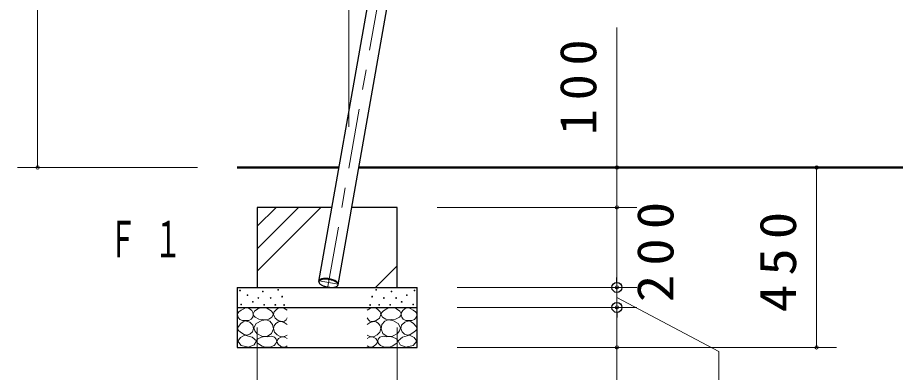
# Model space of a CAD drawing. Units: millimetres on the paper, scale 1:50. Extents: x 200 to 618, y 141 to 438.
# Drawn here: x 227.83 to 271.77, y 198.84 to 216.59 of the extents above; entities that cross this region are included whole.
import ezdxf

# ---------------------------------------------------------------- set-up
doc = ezdxf.new("R2010")
doc.units = ezdxf.units.MM
doc.linetypes.add('USER2', pattern=[6, 3, -1, 1, -1])
doc.layers.add('線', color=2, linetype='Continuous', lineweight=25)
doc.layers.add('補助', color=2, linetype='Continuous', lineweight=13)
doc.styles.add('ＭＳ ゴシック', font='')
doc.styles.get('ＭＳ ゴシック').set_extended_font_data('MS Gothic')

# ---------------------------------------------------------------- blocks, each defined once
blk = doc.blocks.new('dimension_origin')
at = {"color": 0, "linetype": 'Continuous', "lineweight": -2}
blk.add_circle((0, 0), 1.25, dxfattribs=at)

msp = doc.modelspace()

# ---------------------------------------------------------------- linework, layer by layer
at = {"layer": '線', "color": 1, "linetype": 'USER2', "lineweight": 13}
for p, q in [((243.367, 203.146), (251.286, 248.055)), ((242.922, 203.42), (243.88, 203.251))]:
    msp.add_line(p, q, dxfattribs=at)
at = {"layer": '線', "color": 7}
for p, q in [((242.916, 203.384), (250.392, 245.782)), ((243.873, 203.215), (251.349, 245.613)), ((239.829, 207.092), (239.829, 203.092)), ((243.57, 207.092), (239.829, 207.092)), ((246.829, 207.092), (244.557, 207.092)), ((246.829, 203.092), (246.829, 207.092)), ((238.829, 203.092), (238.829, 200.092)), ((238.829, 203.092), (247.829, 203.092)), ((247.829, 200.092), (247.829, 203.092)), ((238.829, 202.092), (247.829, 202.092)), ((238.829, 200.092), (247.829, 200.092))]:
    msp.add_line(p, q, dxfattribs=at)
at = {"layer": '線', "color": 7, "lineweight": 50}
for p, q in [((243.922, 209.092), (238.829, 209.092)), ((308.324, 209.092), (244.909, 209.092))]:
    msp.add_line(p, q, dxfattribs=at)
at = {"layer": '線', "color": 7, "lineweight": 13}
for p, q in [((239.829, 206.153), (240.768, 207.092)), ((239.829, 205.031), (241.891, 207.092)), ((239.829, 203.908), (243.013, 207.092)), ((245.748, 203.092), (246.829, 204.173))]:
    msp.add_line(p, q, dxfattribs=at)
at = {"layer": '線', "color": 7}
msp.add_lwpolyline([(242.916, 203.384), (242.915, 203.367), (242.917, 203.35), (242.924, 203.332), (242.933, 203.314), (242.947, 203.296), (242.963, 203.278), (242.983, 203.26), (243.006, 203.242), (243.032, 203.225), (243.061, 203.209), (243.093, 203.193), (243.126, 203.178), (243.162, 203.163), (243.199, 203.15), (243.238, 203.138), (243.279, 203.128), (243.32, 203.118), (243.361, 203.11), (243.403, 203.103), (243.445, 203.098), (243.486, 203.095), (243.527, 203.093), (243.567, 203.092), (243.605, 203.093), (243.642, 203.096), (243.677, 203.1), (243.709, 203.106), (243.74, 203.113), (243.767, 203.122), (243.792, 203.132), (243.814, 203.143), (243.833, 203.155), (243.848, 203.169), (243.86, 203.183), (243.868, 203.199), (243.873, 203.215), (243.874, 203.232), (243.872, 203.249), (243.865, 203.267), (243.856, 203.285), (243.842, 203.303), (243.826, 203.321), (243.806, 203.339), (243.783, 203.357), (243.757, 203.374), (243.728, 203.39), (243.696, 203.406), (243.663, 203.421), (243.627, 203.436), (243.59, 203.449), (243.551, 203.461), (243.511, 203.471), (243.47, 203.481), (243.428, 203.489), (243.386, 203.496), (243.344, 203.501), (243.303, 203.504), (243.262, 203.506), (243.223, 203.507), (243.184, 203.506), (243.147, 203.503), (243.112, 203.499), (243.08, 203.493), (243.049, 203.486), (243.022, 203.477), (242.997, 203.467), (242.975, 203.456), (242.956, 203.444), (242.941, 203.43), (242.929, 203.416), (242.921, 203.4)], close=True, dxfattribs=at)
at = {"layer": '線'}
msp.add_lwpolyline([(243.88, 203.254), (243.88, 203.279), (243.872, 203.305), (243.856, 203.332), (243.832, 203.359), (243.801, 203.385), (243.763, 203.411), (243.719, 203.435), (243.669, 203.458), (243.615, 203.479), (243.557, 203.497), (243.496, 203.513), (243.434, 203.525), (243.372, 203.535), (243.309, 203.541), (243.249, 203.543), (243.191, 203.542), (243.136, 203.538), (243.086, 203.53), (243.042, 203.519), (243.003, 203.505), (242.972, 203.488), (242.948, 203.468), (242.931, 203.446), (242.923, 203.423)], dxfattribs=at)
at = {"layer": '補助'}
for p, q in [((244.416, 211.124), (244.416, 291.468)), ((228.829, 209.092), (228.829, 248.092)), ((257.829, 216.092), (257.829, 204.092)), ((236.829, 209.092), (227.829, 209.092)), ((248.829, 209.092), (268.829, 209.092)), ((248.829, 209.092), (258.829, 209.092)), ((267.829, 209.092), (267.829, 200.092)), ((248.829, 207.092), (258.829, 207.092)), ((248.829, 207.092), (258.829, 207.092)), ((257.829, 207.092), (257.829, 203.092)), ((257.829, 203.092), (257.829, 206.092)), ((257.829, 205.092), (257.829, 193.093)), ((249.829, 203.092), (258.829, 203.092)), ((249.829, 203.092), (258.829, 203.092)), ((257.829, 203.092), (257.829, 202.092)), ((257.829, 202.592), (262.931, 199.892)), ((249.829, 202.092), (258.829, 202.092)), ((249.829, 202.092), (258.829, 202.092)), ((257.829, 202.092), (257.829, 200.687)), ((257.829, 202.092), (257.829, 199.092)), ((239.829, 201.092), (239.829, 191.092)), ((246.829, 201.092), (246.829, 191.092)), ((249.829, 200.092), (268.829, 200.092)), ((249.829, 200.092), (258.829, 200.092)), ((262.931, 199.892), (262.931, 195.568))]:
    msp.add_line(p, q, dxfattribs=at)
at = {"layer": '補助', "lineweight": 25}
for p, q in [((257.829, 203.342), (257.829, 203.592)), ((257.829, 201.842), (257.829, 201.592))]:
    msp.add_line(p, q, dxfattribs=at)
at = {"layer": '補助'}
for points in [[(239.278, 202.08), (239.149, 202.029), (239.025, 201.96), (238.908, 201.879), (238.835, 201.77), (238.855, 201.618), (238.955, 201.491), (239.092, 201.439), (239.247, 201.434), (239.399, 201.446), (239.526, 201.497), (239.601, 201.603), (239.627, 201.732), (239.61, 201.836), (239.551, 201.934), (239.428, 202.031)], [(240.067, 202.082), (239.969, 202.07), (239.856, 202.028), (239.697, 201.912), (239.624, 201.774), (239.641, 201.695), (239.715, 201.606), (239.905, 201.511), (240.105, 201.482), (240.252, 201.478), (240.402, 201.509), (240.554, 201.601), (240.629, 201.725), (240.61, 201.818), (240.516, 201.925), (240.302, 202.049)], [(246.592, 202.082), (246.69, 202.07), (246.803, 202.028), (246.962, 201.912), (247.035, 201.774), (247.018, 201.695), (246.943, 201.606), (246.754, 201.511), (246.554, 201.482), (246.407, 201.478), (246.257, 201.509), (246.105, 201.601), (246.03, 201.725), (246.049, 201.818), (246.143, 201.925), (246.357, 202.049)], [(247.38, 202.08), (247.51, 202.029), (247.634, 201.96), (247.751, 201.879), (247.824, 201.77), (247.804, 201.618), (247.704, 201.491), (247.566, 201.439), (247.412, 201.434), (247.26, 201.446), (247.133, 201.497), (247.058, 201.603), (247.032, 201.732), (247.049, 201.836), (247.108, 201.934), (247.231, 202.031)], [(239.228, 201.421), (239.121, 201.365), (239.012, 201.282), (238.883, 201.145), (238.835, 201.009), (238.907, 200.913), (239.038, 200.825), (239.17, 200.74), (239.304, 200.699), (239.457, 200.748), (239.583, 200.876), (239.645, 201.042), (239.614, 201.212), (239.451, 201.357)], [(239.813, 200.795), (240.065, 200.658), (240.332, 200.639), (240.537, 200.788), (240.634, 201.022), (240.589, 201.238), (240.451, 201.401), (240.274, 201.469), (240.051, 201.444), (239.776, 201.283), (239.656, 201.066), (239.709, 200.922)], [(246.846, 200.795), (246.594, 200.658), (246.327, 200.639), (246.121, 200.788), (246.024, 201.022), (246.07, 201.238), (246.208, 201.401), (246.385, 201.469), (246.608, 201.444), (246.883, 201.283), (247.003, 201.066), (246.95, 200.922)], [(247.431, 201.421), (247.538, 201.365), (247.647, 201.282), (247.776, 201.145), (247.824, 201.009), (247.751, 200.913), (247.621, 200.825), (247.488, 200.74), (247.355, 200.699), (247.202, 200.748), (247.076, 200.876), (247.014, 201.042), (247.045, 201.212), (247.208, 201.357)], [(239.211, 200.702), (238.985, 200.582), (238.849, 200.406), (239.018, 200.18), (239.387, 200.098), (239.674, 200.22), (239.783, 200.428), (239.567, 200.61)], [(240.353, 200.62), (240.203, 200.632), (240.04, 200.603), (239.861, 200.522), (239.775, 200.414), (239.829, 200.32), (239.948, 200.23), (240.077, 200.153), (240.224, 200.106), (240.461, 200.111), (240.667, 200.193), (240.761, 200.289), (240.802, 200.403), (240.781, 200.506), (240.699, 200.598), (240.531, 200.649)], [(246.305, 200.62), (246.456, 200.632), (246.619, 200.603), (246.798, 200.522), (246.884, 200.414), (246.83, 200.32), (246.711, 200.23), (246.581, 200.153), (246.435, 200.106), (246.198, 200.111), (245.992, 200.193), (245.898, 200.289), (245.857, 200.403), (245.878, 200.506), (245.959, 200.598), (246.127, 200.649)], [(247.448, 200.702), (247.674, 200.582), (247.81, 200.406), (247.64, 200.18), (247.272, 200.098), (246.985, 200.22), (246.876, 200.428), (247.092, 200.61)]]:
    msp.add_lwpolyline(points, close=True, dxfattribs=at)
for points in [[(241.329, 201.958), (241.161, 202.055), (240.987, 202.085), (240.875, 202.051), (240.772, 201.977), (240.682, 201.871), (240.645, 201.736), (240.718, 201.561), (240.879, 201.432), (241.045, 201.385), (241.19, 201.407), (241.271, 201.474), (241.329, 201.565)], [(245.329, 201.958), (245.498, 202.055), (245.672, 202.085), (245.784, 202.051), (245.887, 201.977), (245.976, 201.871), (246.014, 201.736), (245.94, 201.561), (245.779, 201.432), (245.613, 201.385), (245.469, 201.407), (245.388, 201.474), (245.329, 201.565)], [(241.323, 201.236), (241.18, 201.345), (241.019, 201.394), (240.885, 201.37), (240.765, 201.293), (240.678, 201.177), (240.645, 201.033), (240.698, 200.861), (240.822, 200.722), (240.975, 200.645), (241.127, 200.627), (241.23, 200.656), (241.323, 200.71)], [(245.336, 201.236), (245.479, 201.345), (245.64, 201.394), (245.774, 201.37), (245.893, 201.293), (245.981, 201.177), (246.014, 201.033), (245.961, 200.861), (245.836, 200.722), (245.684, 200.645), (245.532, 200.627), (245.429, 200.656), (245.336, 200.71)], [(241.329, 200.545), (241.209, 200.611), (241.063, 200.627), (240.889, 200.541), (240.803, 200.406), (240.816, 200.332), (240.873, 200.247), (241.016, 200.138), (241.165, 200.101), (241.251, 200.122), (241.329, 200.165)], [(245.329, 200.545), (245.45, 200.611), (245.596, 200.627), (245.77, 200.541), (245.855, 200.406), (245.843, 200.332), (245.786, 200.247), (245.642, 200.138), (245.494, 200.101), (245.408, 200.122), (245.329, 200.165)]]:
    msp.add_lwpolyline(points, dxfattribs=at)
at = {"layer": '補助', "lineweight": 25}
for centre in [(257.829, 203.092), (257.829, 202.092)]:
    msp.add_circle(centre, 0.25, dxfattribs=at)
at = {"layer": '補助'}
for centre in [(238.962, 202.936), (239.342, 202.708), (240.109, 202.891), (240.878, 202.974), (241.078, 202.633), (245.581, 202.633), (245.781, 202.974), (246.55, 202.891), (247.317, 202.708), (247.697, 202.936), (239.025, 202.239), (239.602, 202.372), (239.88, 202.562), (240.178, 202.22), (240.499, 202.563), (240.732, 202.223), (241.175, 202.212), (245.484, 202.212), (245.927, 202.223), (246.159, 202.563), (246.481, 202.22), (246.778, 202.562), (247.057, 202.372), (247.634, 202.239)]:
    msp.add_circle(centre, 0.02, dxfattribs=at)

# ---------------------------------------------------------------- block references
at = {"layer": '補助', "xscale": 0.0667, "yscale": 0.0667}
for p, rotation in [((228.829, 209.092), 90), ((257.829, 209.092), 90), ((267.829, 209.092), 270), ((257.829, 207.092), 270), ((257.829, 207.092), 270), ((257.829, 203.092), 90), ((257.829, 202.092), 90), ((257.829, 200.092), 270), ((267.829, 200.092), 90)]:
    msp.add_blockref('dimension_origin', p, dxfattribs=dict(at, rotation=rotation))

# ---------------------------------------------------------------- texts
at = {"layer": '補助', "char_height": 1.833, "rotation": 90, "style": 'ＭＳ ゴシック'}
for s, insert, attachment_point in [('\\T1.33;\\W1.05;100', (256.829, 213.321), 8), ('\\T1.33;\\W1.1;200', (258.829, 205.092), 2), ('\\T1.33;\\W1.1;450', (266.829, 204.592), 8)]:
    msp.add_mtext(s, dxfattribs=dict(at, insert=insert, attachment_point=attachment_point))
at = {"layer": '補助', "insert": (232.413, 206.425), "char_height": 1.833, "attachment_point": 1, "style": 'ＭＳ ゴシック'}
msp.add_mtext('\\T1.64;\\W0.55;Ｆ１', dxfattribs=at)

doc.saveas('drawing.dxf')
